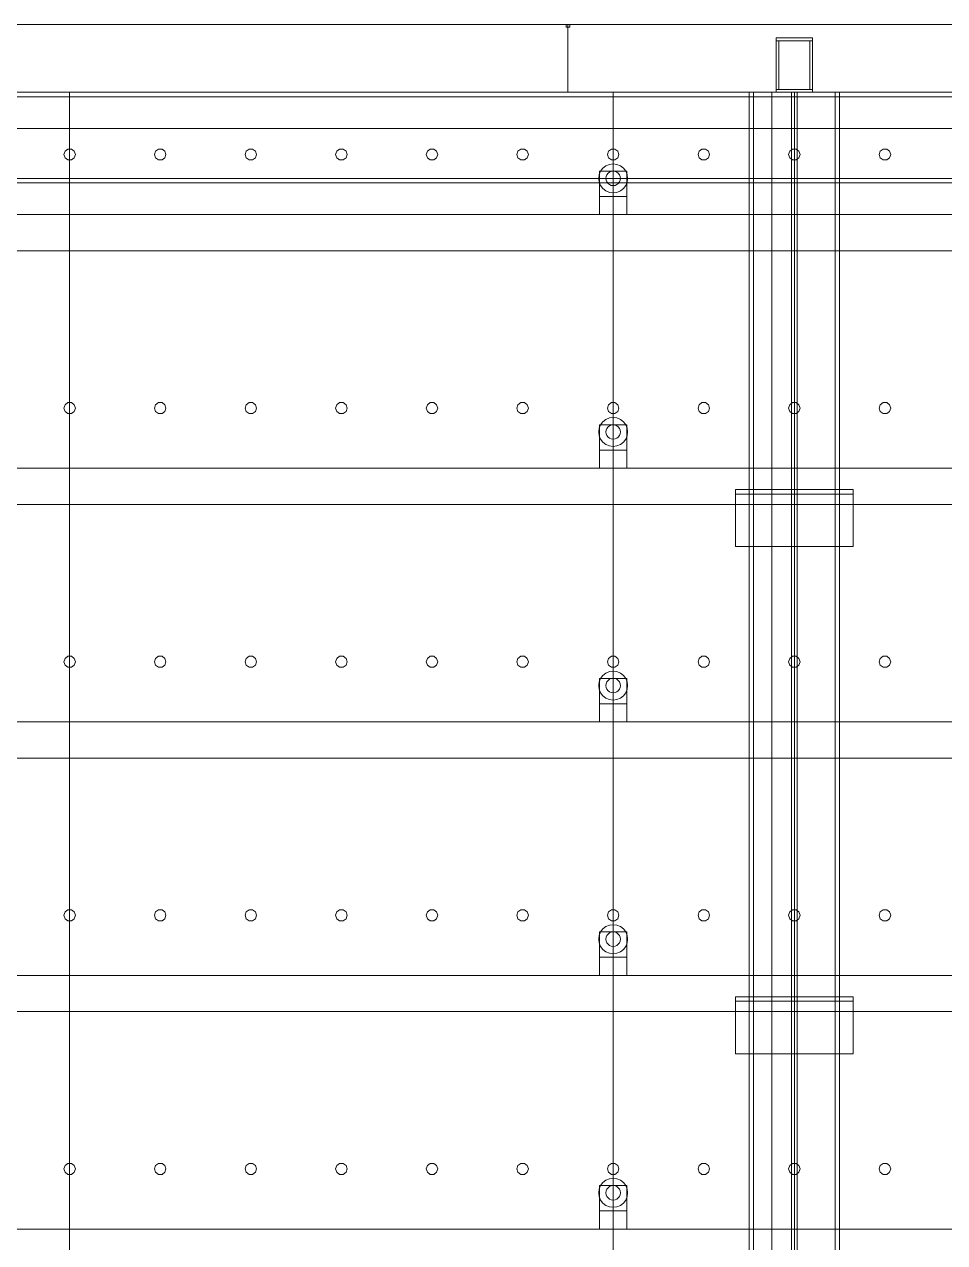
# Model space of a CAD drawing. Header units: millimetres. Extents: x -1970 to 59977, y -50268 to 6837.
# Drawn here: x 43989 to 45005, y 1655 to 3000 of the extents above; entities that cross this region are included whole.
import ezdxf

# ---------------------------------------------------------------- set-up
doc = ezdxf.new("R2010")
doc.units = ezdxf.units.MM
doc.layers.add('lateral_secador', color=7, linetype='Continuous', lineweight=0)

msp = doc.modelspace()

# ---------------------------------------------------------------- linework, layer by layer
at = {"layer": 'lateral_secador'}
for p, q in [((43589.253, 3000), (44589.253, 3000)), ((44587.253, 3000), (44591.253, 3000)), ((44587.253, 3000), (44587.253, 2997)), ((44589.253, 2925), (44589.253, 3000)), ((44589.253, 3000), (45589.253, 3000)), ((44591.253, 2997), (44591.253, 3000)), ((44587.253, 2997), (44591.253, 2997)), ((44819.253, 2985), (44859.253, 2985)), ((44819.253, 2985), (44819.253, 2982)), ((44819.253, 2982), (44859.253, 2982)), ((44819.253, 2982), (44822.253, 2982)), ((44819.253, 2982), (44819.253, 2928)), ((44822.253, 2928), (44822.253, 2982)), ((44856.253, 2982), (44859.253, 2982)), ((44856.253, 2982), (44856.253, 2928)), ((44859.253, 2982), (44859.253, 2985)), ((44859.253, 2928), (44859.253, 2982)), ((38839.253, 2925), (58839.253, 2925)), ((38839.253, 2920), (58839.253, 2920)), ((43589.253, 2925), (44589.253, 2925)), ((43839.253, 2925), (44039.253, 2925)), ((44039.253, 0), (44039.253, 2925)), ((44039.253, 2925), (44639.253, 2925)), ((44039.253, 2925), (44039.253, 410)), ((44589.253, 2925), (45589.253, 2925)), ((44639.253, 410), (44639.253, 2925)), ((44639.253, 2925), (44814.253, 2925)), ((44639.253, 2925), (44639.253, 0)), ((44789.253, 2925), (44889.253, 2925)), ((44789.253, 2925), (44789.253, 20)), ((44789.253, 2925), (44794.253, 2925)), ((44794.253, 20), (44794.253, 2925)), ((44814.253, 0), (44814.253, 2925)), ((44814.253, 2925), (44839.253, 2925)), ((44814.253, 2925), (44814.253, 1400)), ((44819.253, 2928), (44859.253, 2928)), ((44819.253, 2928), (44819.253, 2925)), ((44819.253, 2928), (44822.253, 2928)), ((44819.253, 2925), (44859.253, 2925)), ((44836.253, 2925), (44842.253, 2925)), ((44836.253, 2925), (44836.253, 60)), ((44839.253, 0), (44839.253, 2925)), ((44839.253, 2925), (45264.253, 2925)), ((44839.253, 1400), (44839.253, 2925)), ((44842.253, 60), (44842.253, 2925)), ((44856.253, 2928), (44859.253, 2928)), ((44859.253, 2925), (44859.253, 2928)), ((44884.253, 2925), (44889.253, 2925)), ((44884.253, 2925), (44884.253, 20)), ((44889.253, 20), (44889.253, 2925)), ((38839.253, 2885), (58839.253, 2885)), ((44034.116, 2860.082), (44032.903, 2856.35)), ((44032.903, 2856.35), (44034.116, 2852.618)), ((44037.291, 2862.389), (44034.116, 2860.082)), ((44034.116, 2852.618), (44037.291, 2850.311)), ((44041.215, 2862.389), (44037.291, 2862.389)), ((44044.39, 2860.082), (44041.215, 2862.389)), ((44041.215, 2850.311), (44044.39, 2852.618)), ((44045.603, 2856.35), (44044.39, 2860.082)), ((44044.39, 2852.618), (44045.603, 2856.35)), ((44134.116, 2860.082), (44132.903, 2856.35)), ((44132.903, 2856.35), (44134.116, 2852.618)), ((44137.291, 2862.389), (44134.116, 2860.082)), ((44134.116, 2852.618), (44137.291, 2850.311)), ((44141.215, 2862.389), (44137.291, 2862.389)), ((44144.39, 2860.082), (44141.215, 2862.389)), ((44141.215, 2850.311), (44144.39, 2852.618)), ((44145.603, 2856.35), (44144.39, 2860.082)), ((44144.39, 2852.618), (44145.603, 2856.35)), ((44234.116, 2860.082), (44232.903, 2856.35)), ((44232.903, 2856.35), (44234.116, 2852.618)), ((44237.291, 2862.389), (44234.116, 2860.082)), ((44234.116, 2852.618), (44237.291, 2850.311)), ((44241.215, 2862.389), (44237.291, 2862.389)), ((44244.39, 2860.082), (44241.215, 2862.389)), ((44241.215, 2850.311), (44244.39, 2852.618)), ((44245.603, 2856.35), (44244.39, 2860.082)), ((44244.39, 2852.618), (44245.603, 2856.35)), ((44334.116, 2860.082), (44332.903, 2856.35)), ((44332.903, 2856.35), (44334.116, 2852.618)), ((44337.291, 2862.389), (44334.116, 2860.082)), ((44334.116, 2852.618), (44337.291, 2850.311)), ((44341.215, 2862.389), (44337.291, 2862.389)), ((44344.39, 2860.082), (44341.215, 2862.389)), ((44341.215, 2850.311), (44344.39, 2852.618)), ((44345.603, 2856.35), (44344.39, 2860.082)), ((44344.39, 2852.618), (44345.603, 2856.35)), ((44434.116, 2860.082), (44432.903, 2856.35)), ((44432.903, 2856.35), (44434.116, 2852.618)), ((44437.291, 2862.389), (44434.116, 2860.082)), ((44434.116, 2852.618), (44437.291, 2850.311)), ((44441.215, 2862.389), (44437.291, 2862.389)), ((44444.39, 2860.082), (44441.215, 2862.389)), ((44441.215, 2850.311), (44444.39, 2852.618)), ((44445.603, 2856.35), (44444.39, 2860.082)), ((44444.39, 2852.618), (44445.603, 2856.35)), ((44534.116, 2860.082), (44532.903, 2856.35)), ((44532.903, 2856.35), (44534.116, 2852.618)), ((44537.291, 2862.389), (44534.116, 2860.082)), ((44534.116, 2852.618), (44537.291, 2850.311)), ((44541.215, 2862.389), (44537.291, 2862.389)), ((44544.39, 2860.082), (44541.215, 2862.389)), ((44541.215, 2850.311), (44544.39, 2852.618)), ((44545.603, 2856.35), (44544.39, 2860.082)), ((44544.39, 2852.618), (44545.603, 2856.35)), ((44634.116, 2860.082), (44632.903, 2856.35)), ((44632.903, 2856.35), (44634.116, 2852.618)), ((44637.291, 2862.389), (44634.116, 2860.082)), ((44634.116, 2852.618), (44637.291, 2850.311)), ((44641.215, 2862.389), (44637.291, 2862.389)), ((44644.39, 2860.082), (44641.215, 2862.389)), ((44641.215, 2850.311), (44644.39, 2852.618)), ((44645.603, 2856.35), (44644.39, 2860.082)), ((44644.39, 2852.618), (44645.603, 2856.35)), ((44734.116, 2860.082), (44732.903, 2856.35)), ((44732.903, 2856.35), (44734.116, 2852.618)), ((44737.291, 2862.389), (44734.116, 2860.082)), ((44734.116, 2852.618), (44737.291, 2850.311)), ((44741.215, 2862.389), (44737.291, 2862.389)), ((44744.39, 2860.082), (44741.215, 2862.389)), ((44741.215, 2850.311), (44744.39, 2852.618)), ((44745.603, 2856.35), (44744.39, 2860.082)), ((44744.39, 2852.618), (44745.603, 2856.35)), ((44834.116, 2860.082), (44832.903, 2856.35)), ((44832.903, 2856.35), (44834.116, 2852.618)), ((44837.291, 2862.389), (44834.116, 2860.082)), ((44834.116, 2852.618), (44837.291, 2850.311)), ((44841.215, 2862.389), (44837.291, 2862.389)), ((44844.39, 2860.082), (44841.215, 2862.389)), ((44841.215, 2850.311), (44844.39, 2852.618)), ((44845.603, 2856.35), (44844.39, 2860.082)), ((44844.39, 2852.618), (44845.603, 2856.35)), ((44934.116, 2860.082), (44932.903, 2856.35)), ((44932.903, 2856.35), (44934.116, 2852.618)), ((44937.291, 2862.389), (44934.116, 2860.082)), ((44934.116, 2852.618), (44937.291, 2850.311)), ((44941.215, 2862.389), (44937.291, 2862.389)), ((44944.39, 2860.082), (44941.215, 2862.389)), ((44941.215, 2850.311), (44944.39, 2852.618)), ((44945.603, 2856.35), (44944.39, 2860.082)), ((44944.39, 2852.618), (44945.603, 2856.35)), ((44037.291, 2850.311), (44041.215, 2850.311)), ((44137.291, 2850.311), (44141.215, 2850.311)), ((44237.291, 2850.311), (44241.215, 2850.311)), ((44337.291, 2850.311), (44341.215, 2850.311)), ((44437.291, 2850.311), (44441.215, 2850.311)), ((44537.291, 2850.311), (44541.215, 2850.311)), ((44625.397, 2838), (44623.798, 2834.141)), ((44624.253, 2838), (44654.253, 2838)), ((44624.253, 2838), (44624.253, 2810)), ((44627.939, 2841.314), (44625.397, 2838)), ((44631.253, 2843.856), (44627.939, 2841.314)), ((44635.112, 2845.455), (44631.253, 2843.856)), ((44639.253, 2846), (44635.112, 2845.455)), ((44639.253, 2838), (44637.182, 2837.727)), ((44637.291, 2850.311), (44641.215, 2850.311)), ((44643.394, 2845.455), (44639.253, 2846)), ((44641.324, 2837.727), (44639.253, 2838)), ((44647.253, 2843.856), (44643.394, 2845.455)), ((44650.567, 2841.314), (44647.253, 2843.856)), ((44653.109, 2838), (44650.567, 2841.314)), ((44654.708, 2834.141), (44653.109, 2838)), ((44654.253, 2810), (44654.253, 2838)), ((44737.291, 2850.311), (44741.215, 2850.311)), ((44837.291, 2850.311), (44841.215, 2850.311)), ((44937.291, 2850.311), (44941.215, 2850.311)), ((38839.253, 2830), (58839.253, 2830)), ((38839.253, 2825), (58839.253, 2825)), ((44623.798, 2834.141), (44623.253, 2830)), ((44623.253, 2830), (44623.798, 2825.859)), ((44623.798, 2825.859), (44625.397, 2822)), ((44631.526, 2832.071), (44631.253, 2830)), ((44631.253, 2830), (44631.526, 2827.929)), ((44632.325, 2834), (44631.526, 2832.071)), ((44631.526, 2827.929), (44632.325, 2826)), ((44633.596, 2835.657), (44632.325, 2834)), ((44632.325, 2826), (44633.596, 2824.343)), ((44635.253, 2836.928), (44633.596, 2835.657)), ((44637.182, 2837.727), (44635.253, 2836.928)), ((44643.253, 2836.928), (44641.324, 2837.727)), ((44644.91, 2835.657), (44643.253, 2836.928)), ((44646.181, 2834), (44644.91, 2835.657)), ((44644.91, 2824.343), (44646.181, 2826)), ((44646.98, 2832.071), (44646.181, 2834)), ((44646.181, 2826), (44646.98, 2827.929)), ((44647.253, 2830), (44646.98, 2832.071)), ((44646.98, 2827.929), (44647.253, 2830)), ((44653.109, 2822), (44654.708, 2825.859)), ((44655.253, 2830), (44654.708, 2834.141)), ((44654.708, 2825.859), (44655.253, 2830)), ((44625.397, 2822), (44627.939, 2818.686)), ((44627.939, 2818.686), (44631.253, 2816.144)), ((44631.253, 2816.144), (44635.112, 2814.545)), ((44633.596, 2824.343), (44635.253, 2823.072)), ((44635.112, 2814.545), (44639.253, 2814)), ((44635.253, 2823.072), (44637.182, 2822.273)), ((44637.182, 2822.273), (44639.253, 2822)), ((44639.253, 2822), (44641.324, 2822.273)), ((44639.253, 2814), (44643.394, 2814.545)), ((44641.324, 2822.273), (44643.253, 2823.072)), ((44643.253, 2823.072), (44644.91, 2824.343)), ((44643.394, 2814.545), (44647.253, 2816.144)), ((44647.253, 2816.144), (44650.567, 2818.686)), ((44650.567, 2818.686), (44653.109, 2822)), ((44624.253, 2810), (44654.253, 2810)), ((44624.253, 2810), (44624.253, 2790)), ((44654.253, 2790), (44654.253, 2810)), ((39189.253, 2790), (58489.253, 2790)), ((44624.253, 2790), (44654.253, 2790)), ((39189.253, 2750), (58489.253, 2750)), ((44034.116, 2580.082), (44032.903, 2576.35)), ((44032.903, 2576.35), (44034.116, 2572.618)), ((44037.291, 2582.389), (44034.116, 2580.082)), ((44034.116, 2572.618), (44037.291, 2570.311)), ((44041.215, 2582.389), (44037.291, 2582.389)), ((44037.291, 2570.311), (44041.215, 2570.311)), ((44044.39, 2580.082), (44041.215, 2582.389)), ((44041.215, 2570.311), (44044.39, 2572.618)), ((44045.603, 2576.35), (44044.39, 2580.082)), ((44044.39, 2572.618), (44045.603, 2576.35)), ((44134.116, 2580.082), (44132.903, 2576.35)), ((44132.903, 2576.35), (44134.116, 2572.618)), ((44137.291, 2582.389), (44134.116, 2580.082)), ((44134.116, 2572.618), (44137.291, 2570.311)), ((44141.215, 2582.389), (44137.291, 2582.389)), ((44137.291, 2570.311), (44141.215, 2570.311)), ((44144.39, 2580.082), (44141.215, 2582.389)), ((44141.215, 2570.311), (44144.39, 2572.618)), ((44145.603, 2576.35), (44144.39, 2580.082)), ((44144.39, 2572.618), (44145.603, 2576.35)), ((44234.116, 2580.082), (44232.903, 2576.35)), ((44232.903, 2576.35), (44234.116, 2572.618)), ((44237.291, 2582.389), (44234.116, 2580.082)), ((44234.116, 2572.618), (44237.291, 2570.311)), ((44241.215, 2582.389), (44237.291, 2582.389)), ((44237.291, 2570.311), (44241.215, 2570.311)), ((44244.39, 2580.082), (44241.215, 2582.389)), ((44241.215, 2570.311), (44244.39, 2572.618)), ((44245.603, 2576.35), (44244.39, 2580.082)), ((44244.39, 2572.618), (44245.603, 2576.35)), ((44334.116, 2580.082), (44332.903, 2576.35)), ((44332.903, 2576.35), (44334.116, 2572.618)), ((44337.291, 2582.389), (44334.116, 2580.082)), ((44334.116, 2572.618), (44337.291, 2570.311)), ((44341.215, 2582.389), (44337.291, 2582.389)), ((44337.291, 2570.311), (44341.215, 2570.311)), ((44344.39, 2580.082), (44341.215, 2582.389)), ((44341.215, 2570.311), (44344.39, 2572.618)), ((44345.603, 2576.35), (44344.39, 2580.082)), ((44344.39, 2572.618), (44345.603, 2576.35)), ((44434.116, 2580.082), (44432.903, 2576.35)), ((44432.903, 2576.35), (44434.116, 2572.618)), ((44437.291, 2582.389), (44434.116, 2580.082)), ((44434.116, 2572.618), (44437.291, 2570.311)), ((44441.215, 2582.389), (44437.291, 2582.389)), ((44437.291, 2570.311), (44441.215, 2570.311)), ((44444.39, 2580.082), (44441.215, 2582.389)), ((44441.215, 2570.311), (44444.39, 2572.618)), ((44445.603, 2576.35), (44444.39, 2580.082)), ((44444.39, 2572.618), (44445.603, 2576.35)), ((44534.116, 2580.082), (44532.903, 2576.35)), ((44532.903, 2576.35), (44534.116, 2572.618)), ((44537.291, 2582.389), (44534.116, 2580.082)), ((44534.116, 2572.618), (44537.291, 2570.311)), ((44541.215, 2582.389), (44537.291, 2582.389)), ((44537.291, 2570.311), (44541.215, 2570.311)), ((44544.39, 2580.082), (44541.215, 2582.389)), ((44541.215, 2570.311), (44544.39, 2572.618)), ((44545.603, 2576.35), (44544.39, 2580.082)), ((44544.39, 2572.618), (44545.603, 2576.35)), ((44634.116, 2580.082), (44632.903, 2576.35)), ((44632.903, 2576.35), (44634.116, 2572.618)), ((44637.291, 2582.389), (44634.116, 2580.082)), ((44634.116, 2572.618), (44637.291, 2570.311)), ((44641.215, 2582.389), (44637.291, 2582.389)), ((44637.291, 2570.311), (44641.215, 2570.311)), ((44644.39, 2580.082), (44641.215, 2582.389)), ((44641.215, 2570.311), (44644.39, 2572.618)), ((44645.603, 2576.35), (44644.39, 2580.082)), ((44644.39, 2572.618), (44645.603, 2576.35)), ((44734.116, 2580.082), (44732.903, 2576.35)), ((44732.903, 2576.35), (44734.116, 2572.618)), ((44737.291, 2582.389), (44734.116, 2580.082)), ((44734.116, 2572.618), (44737.291, 2570.311)), ((44741.215, 2582.389), (44737.291, 2582.389)), ((44737.291, 2570.311), (44741.215, 2570.311)), ((44744.39, 2580.082), (44741.215, 2582.389)), ((44741.215, 2570.311), (44744.39, 2572.618)), ((44745.603, 2576.35), (44744.39, 2580.082)), ((44744.39, 2572.618), (44745.603, 2576.35)), ((44834.116, 2580.082), (44832.903, 2576.35)), ((44832.903, 2576.35), (44834.116, 2572.618)), ((44837.291, 2582.389), (44834.116, 2580.082)), ((44834.116, 2572.618), (44837.291, 2570.311)), ((44841.215, 2582.389), (44837.291, 2582.389)), ((44837.291, 2570.311), (44841.215, 2570.311)), ((44844.39, 2580.082), (44841.215, 2582.389)), ((44841.215, 2570.311), (44844.39, 2572.618)), ((44845.603, 2576.35), (44844.39, 2580.082)), ((44844.39, 2572.618), (44845.603, 2576.35)), ((44934.116, 2580.082), (44932.903, 2576.35)), ((44932.903, 2576.35), (44934.116, 2572.618)), ((44937.291, 2582.389), (44934.116, 2580.082)), ((44934.116, 2572.618), (44937.291, 2570.311)), ((44941.215, 2582.389), (44937.291, 2582.389)), ((44937.291, 2570.311), (44941.215, 2570.311)), ((44944.39, 2580.082), (44941.215, 2582.389)), ((44941.215, 2570.311), (44944.39, 2572.618)), ((44945.603, 2576.35), (44944.39, 2580.082)), ((44944.39, 2572.618), (44945.603, 2576.35)), ((44625.397, 2558), (44623.798, 2554.141)), ((44624.253, 2558), (44654.253, 2558)), ((44624.253, 2558), (44624.253, 2530)), ((44627.939, 2561.314), (44625.397, 2558)), ((44631.253, 2563.856), (44627.939, 2561.314)), ((44635.112, 2565.455), (44631.253, 2563.856)), ((44633.596, 2555.657), (44632.325, 2554)), ((44635.253, 2556.928), (44633.596, 2555.657)), ((44639.253, 2566), (44635.112, 2565.455)), ((44637.182, 2557.727), (44635.253, 2556.928)), ((44639.253, 2558), (44637.182, 2557.727)), ((44643.394, 2565.455), (44639.253, 2566)), ((44641.324, 2557.727), (44639.253, 2558)), ((44643.253, 2556.928), (44641.324, 2557.727)), ((44644.91, 2555.657), (44643.253, 2556.928)), ((44647.253, 2563.856), (44643.394, 2565.455)), ((44646.181, 2554), (44644.91, 2555.657)), ((44650.567, 2561.314), (44647.253, 2563.856)), ((44653.109, 2558), (44650.567, 2561.314)), ((44654.708, 2554.141), (44653.109, 2558)), ((44654.253, 2530), (44654.253, 2558)), ((44623.798, 2554.141), (44623.253, 2550)), ((44623.253, 2550), (44623.798, 2545.859)), ((44623.798, 2545.859), (44625.397, 2542)), ((44631.526, 2552.071), (44631.253, 2550)), ((44631.253, 2550), (44631.526, 2547.929)), ((44632.325, 2554), (44631.526, 2552.071)), ((44631.526, 2547.929), (44632.325, 2546)), ((44632.325, 2546), (44633.596, 2544.343)), ((44633.596, 2544.343), (44635.253, 2543.072)), ((44635.253, 2543.072), (44637.182, 2542.273)), ((44637.182, 2542.273), (44639.253, 2542)), ((44639.253, 2542), (44641.324, 2542.273)), ((44641.324, 2542.273), (44643.253, 2543.072)), ((44643.253, 2543.072), (44644.91, 2544.343)), ((44644.91, 2544.343), (44646.181, 2546)), ((44646.98, 2552.071), (44646.181, 2554)), ((44646.181, 2546), (44646.98, 2547.929)), ((44647.253, 2550), (44646.98, 2552.071)), ((44646.98, 2547.929), (44647.253, 2550)), ((44653.109, 2542), (44654.708, 2545.859)), ((44655.253, 2550), (44654.708, 2554.141)), ((44654.708, 2545.859), (44655.253, 2550)), ((44624.253, 2530), (44654.253, 2530)), ((44624.253, 2530), (44624.253, 2510)), ((44625.397, 2542), (44627.939, 2538.686)), ((44627.939, 2538.686), (44631.253, 2536.144)), ((44631.253, 2536.144), (44635.112, 2534.545)), ((44635.112, 2534.545), (44639.253, 2534)), ((44639.253, 2534), (44643.394, 2534.545)), ((44643.394, 2534.545), (44647.253, 2536.144)), ((44647.253, 2536.144), (44650.567, 2538.686)), ((44650.567, 2538.686), (44653.109, 2542)), ((44654.253, 2510), (44654.253, 2530)), ((39189.253, 2510), (58489.253, 2510)), ((44624.253, 2510), (44654.253, 2510)), ((44774.253, 2486.5), (44904.253, 2486.5)), ((44774.253, 2486.5), (44774.253, 2423.5)), ((44774.253, 2486.5), (44774.253, 2481.5)), ((44774.253, 2481.5), (44904.253, 2481.5)), ((44904.253, 2423.5), (44904.253, 2486.5)), ((44904.253, 2481.5), (44904.253, 2486.5)), ((39189.253, 2470), (58489.253, 2470)), ((44774.253, 2423.5), (44904.253, 2423.5)), ((44034.116, 2300.082), (44032.903, 2296.35)), ((44037.291, 2302.389), (44034.116, 2300.082)), ((44041.215, 2302.389), (44037.291, 2302.389)), ((44044.39, 2300.082), (44041.215, 2302.389)), ((44045.603, 2296.35), (44044.39, 2300.082)), ((44134.116, 2300.082), (44132.903, 2296.35)), ((44137.291, 2302.389), (44134.116, 2300.082)), ((44141.215, 2302.389), (44137.291, 2302.389)), ((44144.39, 2300.082), (44141.215, 2302.389)), ((44145.603, 2296.35), (44144.39, 2300.082)), ((44234.116, 2300.082), (44232.903, 2296.35)), ((44237.291, 2302.389), (44234.116, 2300.082)), ((44241.215, 2302.389), (44237.291, 2302.389)), ((44244.39, 2300.082), (44241.215, 2302.389)), ((44245.603, 2296.35), (44244.39, 2300.082)), ((44334.116, 2300.082), (44332.903, 2296.35)), ((44337.291, 2302.389), (44334.116, 2300.082)), ((44341.215, 2302.389), (44337.291, 2302.389)), ((44344.39, 2300.082), (44341.215, 2302.389)), ((44345.603, 2296.35), (44344.39, 2300.082)), ((44434.116, 2300.082), (44432.903, 2296.35)), ((44437.291, 2302.389), (44434.116, 2300.082)), ((44441.215, 2302.389), (44437.291, 2302.389)), ((44444.39, 2300.082), (44441.215, 2302.389)), ((44445.603, 2296.35), (44444.39, 2300.082)), ((44534.116, 2300.082), (44532.903, 2296.35)), ((44537.291, 2302.389), (44534.116, 2300.082)), ((44541.215, 2302.389), (44537.291, 2302.389)), ((44544.39, 2300.082), (44541.215, 2302.389)), ((44545.603, 2296.35), (44544.39, 2300.082)), ((44634.116, 2300.082), (44632.903, 2296.35)), ((44637.291, 2302.389), (44634.116, 2300.082)), ((44641.215, 2302.389), (44637.291, 2302.389)), ((44644.39, 2300.082), (44641.215, 2302.389)), ((44645.603, 2296.35), (44644.39, 2300.082)), ((44734.116, 2300.082), (44732.903, 2296.35)), ((44737.291, 2302.389), (44734.116, 2300.082)), ((44741.215, 2302.389), (44737.291, 2302.389)), ((44744.39, 2300.082), (44741.215, 2302.389)), ((44745.603, 2296.35), (44744.39, 2300.082)), ((44834.116, 2300.082), (44832.903, 2296.35)), ((44837.291, 2302.389), (44834.116, 2300.082)), ((44841.215, 2302.389), (44837.291, 2302.389)), ((44844.39, 2300.082), (44841.215, 2302.389)), ((44845.603, 2296.35), (44844.39, 2300.082)), ((44934.116, 2300.082), (44932.903, 2296.35)), ((44937.291, 2302.389), (44934.116, 2300.082)), ((44941.215, 2302.389), (44937.291, 2302.389)), ((44944.39, 2300.082), (44941.215, 2302.389)), ((44945.603, 2296.35), (44944.39, 2300.082)), ((44032.903, 2296.35), (44034.116, 2292.618)), ((44034.116, 2292.618), (44037.291, 2290.311)), ((44037.291, 2290.311), (44041.215, 2290.311)), ((44041.215, 2290.311), (44044.39, 2292.618)), ((44044.39, 2292.618), (44045.603, 2296.35)), ((44132.903, 2296.35), (44134.116, 2292.618)), ((44134.116, 2292.618), (44137.291, 2290.311)), ((44137.291, 2290.311), (44141.215, 2290.311)), ((44141.215, 2290.311), (44144.39, 2292.618)), ((44144.39, 2292.618), (44145.603, 2296.35)), ((44232.903, 2296.35), (44234.116, 2292.618)), ((44234.116, 2292.618), (44237.291, 2290.311)), ((44237.291, 2290.311), (44241.215, 2290.311)), ((44241.215, 2290.311), (44244.39, 2292.618)), ((44244.39, 2292.618), (44245.603, 2296.35)), ((44332.903, 2296.35), (44334.116, 2292.618)), ((44334.116, 2292.618), (44337.291, 2290.311)), ((44337.291, 2290.311), (44341.215, 2290.311)), ((44341.215, 2290.311), (44344.39, 2292.618)), ((44344.39, 2292.618), (44345.603, 2296.35)), ((44432.903, 2296.35), (44434.116, 2292.618)), ((44434.116, 2292.618), (44437.291, 2290.311)), ((44437.291, 2290.311), (44441.215, 2290.311)), ((44441.215, 2290.311), (44444.39, 2292.618)), ((44444.39, 2292.618), (44445.603, 2296.35)), ((44532.903, 2296.35), (44534.116, 2292.618)), ((44534.116, 2292.618), (44537.291, 2290.311)), ((44537.291, 2290.311), (44541.215, 2290.311)), ((44541.215, 2290.311), (44544.39, 2292.618)), ((44544.39, 2292.618), (44545.603, 2296.35)), ((44632.903, 2296.35), (44634.116, 2292.618)), ((44634.116, 2292.618), (44637.291, 2290.311)), ((44637.291, 2290.311), (44641.215, 2290.311)), ((44641.215, 2290.311), (44644.39, 2292.618)), ((44644.39, 2292.618), (44645.603, 2296.35)), ((44732.903, 2296.35), (44734.116, 2292.618)), ((44734.116, 2292.618), (44737.291, 2290.311)), ((44737.291, 2290.311), (44741.215, 2290.311)), ((44741.215, 2290.311), (44744.39, 2292.618)), ((44744.39, 2292.618), (44745.603, 2296.35)), ((44832.903, 2296.35), (44834.116, 2292.618)), ((44834.116, 2292.618), (44837.291, 2290.311)), ((44837.291, 2290.311), (44841.215, 2290.311)), ((44841.215, 2290.311), (44844.39, 2292.618)), ((44844.39, 2292.618), (44845.603, 2296.35)), ((44932.903, 2296.35), (44934.116, 2292.618)), ((44934.116, 2292.618), (44937.291, 2290.311)), ((44937.291, 2290.311), (44941.215, 2290.311)), ((44941.215, 2290.311), (44944.39, 2292.618)), ((44944.39, 2292.618), (44945.603, 2296.35)), ((44623.798, 2274.141), (44623.253, 2270)), ((44625.397, 2278), (44623.798, 2274.141)), ((44624.253, 2278), (44654.253, 2278)), ((44624.253, 2278), (44624.253, 2250)), ((44627.939, 2281.314), (44625.397, 2278)), ((44631.253, 2283.856), (44627.939, 2281.314)), ((44635.112, 2285.455), (44631.253, 2283.856)), ((44632.325, 2274), (44631.526, 2272.071)), ((44633.596, 2275.657), (44632.325, 2274)), ((44635.253, 2276.928), (44633.596, 2275.657)), ((44639.253, 2286), (44635.112, 2285.455)), ((44637.182, 2277.727), (44635.253, 2276.928)), ((44639.253, 2278), (44637.182, 2277.727)), ((44643.394, 2285.455), (44639.253, 2286)), ((44641.324, 2277.727), (44639.253, 2278)), ((44643.253, 2276.928), (44641.324, 2277.727)), ((44644.91, 2275.657), (44643.253, 2276.928)), ((44647.253, 2283.856), (44643.394, 2285.455)), ((44646.181, 2274), (44644.91, 2275.657)), ((44646.98, 2272.071), (44646.181, 2274)), ((44650.567, 2281.314), (44647.253, 2283.856)), ((44653.109, 2278), (44650.567, 2281.314)), ((44654.708, 2274.141), (44653.109, 2278)), ((44654.253, 2250), (44654.253, 2278)), ((44655.253, 2270), (44654.708, 2274.141)), ((44623.253, 2270), (44623.798, 2265.859)), ((44623.798, 2265.859), (44625.397, 2262)), ((44625.397, 2262), (44627.939, 2258.686)), ((44631.526, 2272.071), (44631.253, 2270)), ((44631.253, 2270), (44631.526, 2267.929)), ((44631.526, 2267.929), (44632.325, 2266)), ((44632.325, 2266), (44633.596, 2264.343)), ((44633.596, 2264.343), (44635.253, 2263.072)), ((44635.253, 2263.072), (44637.182, 2262.273)), ((44637.182, 2262.273), (44639.253, 2262)), ((44639.253, 2262), (44641.324, 2262.273)), ((44641.324, 2262.273), (44643.253, 2263.072)), ((44643.253, 2263.072), (44644.91, 2264.343)), ((44644.91, 2264.343), (44646.181, 2266)), ((44646.181, 2266), (44646.98, 2267.929)), ((44647.253, 2270), (44646.98, 2272.071)), ((44646.98, 2267.929), (44647.253, 2270)), ((44650.567, 2258.686), (44653.109, 2262)), ((44653.109, 2262), (44654.708, 2265.859)), ((44654.708, 2265.859), (44655.253, 2270)), ((44624.253, 2250), (44654.253, 2250)), ((44624.253, 2250), (44624.253, 2230)), ((44627.939, 2258.686), (44631.253, 2256.144)), ((44631.253, 2256.144), (44635.112, 2254.545)), ((44635.112, 2254.545), (44639.253, 2254)), ((44639.253, 2254), (44643.394, 2254.545)), ((44643.394, 2254.545), (44647.253, 2256.144)), ((44647.253, 2256.144), (44650.567, 2258.686)), ((44654.253, 2230), (44654.253, 2250)), ((39189.253, 2230), (58489.253, 2230)), ((44624.253, 2230), (44654.253, 2230)), ((39189.253, 2190), (58489.253, 2190)), ((44034.116, 2020.082), (44032.903, 2016.35)), ((44037.291, 2022.389), (44034.116, 2020.082)), ((44041.215, 2022.389), (44037.291, 2022.389)), ((44044.39, 2020.082), (44041.215, 2022.389)), ((44045.603, 2016.35), (44044.39, 2020.082)), ((44134.116, 2020.082), (44132.903, 2016.35)), ((44137.291, 2022.389), (44134.116, 2020.082)), ((44141.215, 2022.389), (44137.291, 2022.389)), ((44144.39, 2020.082), (44141.215, 2022.389)), ((44145.603, 2016.35), (44144.39, 2020.082)), ((44234.116, 2020.082), (44232.903, 2016.35)), ((44237.291, 2022.389), (44234.116, 2020.082)), ((44241.215, 2022.389), (44237.291, 2022.389)), ((44244.39, 2020.082), (44241.215, 2022.389)), ((44245.603, 2016.35), (44244.39, 2020.082)), ((44334.116, 2020.082), (44332.903, 2016.35)), ((44337.291, 2022.389), (44334.116, 2020.082)), ((44341.215, 2022.389), (44337.291, 2022.389)), ((44344.39, 2020.082), (44341.215, 2022.389)), ((44345.603, 2016.35), (44344.39, 2020.082)), ((44434.116, 2020.082), (44432.903, 2016.35)), ((44437.291, 2022.389), (44434.116, 2020.082)), ((44441.215, 2022.389), (44437.291, 2022.389)), ((44444.39, 2020.082), (44441.215, 2022.389)), ((44445.603, 2016.35), (44444.39, 2020.082)), ((44534.116, 2020.082), (44532.903, 2016.35)), ((44537.291, 2022.389), (44534.116, 2020.082)), ((44541.215, 2022.389), (44537.291, 2022.389)), ((44544.39, 2020.082), (44541.215, 2022.389)), ((44545.603, 2016.35), (44544.39, 2020.082)), ((44634.116, 2020.082), (44632.903, 2016.35)), ((44637.291, 2022.389), (44634.116, 2020.082)), ((44641.215, 2022.389), (44637.291, 2022.389)), ((44644.39, 2020.082), (44641.215, 2022.389)), ((44645.603, 2016.35), (44644.39, 2020.082)), ((44734.116, 2020.082), (44732.903, 2016.35)), ((44737.291, 2022.389), (44734.116, 2020.082)), ((44741.215, 2022.389), (44737.291, 2022.389)), ((44744.39, 2020.082), (44741.215, 2022.389)), ((44745.603, 2016.35), (44744.39, 2020.082)), ((44834.116, 2020.082), (44832.903, 2016.35)), ((44837.291, 2022.389), (44834.116, 2020.082)), ((44841.215, 2022.389), (44837.291, 2022.389)), ((44844.39, 2020.082), (44841.215, 2022.389)), ((44845.603, 2016.35), (44844.39, 2020.082)), ((44934.116, 2020.082), (44932.903, 2016.35)), ((44937.291, 2022.389), (44934.116, 2020.082)), ((44941.215, 2022.389), (44937.291, 2022.389)), ((44944.39, 2020.082), (44941.215, 2022.389)), ((44945.603, 2016.35), (44944.39, 2020.082)), ((44032.903, 2016.35), (44034.116, 2012.618)), ((44034.116, 2012.618), (44037.291, 2010.311)), ((44037.291, 2010.311), (44041.215, 2010.311)), ((44041.215, 2010.311), (44044.39, 2012.618)), ((44044.39, 2012.618), (44045.603, 2016.35)), ((44132.903, 2016.35), (44134.116, 2012.618)), ((44134.116, 2012.618), (44137.291, 2010.311)), ((44137.291, 2010.311), (44141.215, 2010.311)), ((44141.215, 2010.311), (44144.39, 2012.618)), ((44144.39, 2012.618), (44145.603, 2016.35)), ((44232.903, 2016.35), (44234.116, 2012.618)), ((44234.116, 2012.618), (44237.291, 2010.311)), ((44237.291, 2010.311), (44241.215, 2010.311)), ((44241.215, 2010.311), (44244.39, 2012.618)), ((44244.39, 2012.618), (44245.603, 2016.35)), ((44332.903, 2016.35), (44334.116, 2012.618)), ((44334.116, 2012.618), (44337.291, 2010.311)), ((44337.291, 2010.311), (44341.215, 2010.311)), ((44341.215, 2010.311), (44344.39, 2012.618)), ((44344.39, 2012.618), (44345.603, 2016.35)), ((44432.903, 2016.35), (44434.116, 2012.618)), ((44434.116, 2012.618), (44437.291, 2010.311)), ((44437.291, 2010.311), (44441.215, 2010.311)), ((44441.215, 2010.311), (44444.39, 2012.618)), ((44444.39, 2012.618), (44445.603, 2016.35)), ((44532.903, 2016.35), (44534.116, 2012.618)), ((44534.116, 2012.618), (44537.291, 2010.311)), ((44537.291, 2010.311), (44541.215, 2010.311)), ((44541.215, 2010.311), (44544.39, 2012.618)), ((44544.39, 2012.618), (44545.603, 2016.35)), ((44635.112, 2005.455), (44631.253, 2003.856)), ((44632.903, 2016.35), (44634.116, 2012.618)), ((44634.116, 2012.618), (44637.291, 2010.311)), ((44639.253, 2006), (44635.112, 2005.455)), ((44637.291, 2010.311), (44641.215, 2010.311)), ((44643.394, 2005.455), (44639.253, 2006)), ((44641.215, 2010.311), (44644.39, 2012.618)), ((44647.253, 2003.856), (44643.394, 2005.455)), ((44644.39, 2012.618), (44645.603, 2016.35)), ((44732.903, 2016.35), (44734.116, 2012.618)), ((44734.116, 2012.618), (44737.291, 2010.311)), ((44737.291, 2010.311), (44741.215, 2010.311)), ((44741.215, 2010.311), (44744.39, 2012.618)), ((44744.39, 2012.618), (44745.603, 2016.35)), ((44832.903, 2016.35), (44834.116, 2012.618)), ((44834.116, 2012.618), (44837.291, 2010.311)), ((44837.291, 2010.311), (44841.215, 2010.311)), ((44841.215, 2010.311), (44844.39, 2012.618)), ((44844.39, 2012.618), (44845.603, 2016.35)), ((44932.903, 2016.35), (44934.116, 2012.618)), ((44934.116, 2012.618), (44937.291, 2010.311)), ((44937.291, 2010.311), (44941.215, 2010.311)), ((44941.215, 2010.311), (44944.39, 2012.618)), ((44944.39, 2012.618), (44945.603, 2016.35)), ((44623.798, 1994.141), (44623.253, 1990)), ((44625.397, 1998), (44623.798, 1994.141)), ((44624.253, 1998), (44654.253, 1998)), ((44624.253, 1998), (44624.253, 1970)), ((44627.939, 2001.314), (44625.397, 1998)), ((44631.253, 2003.856), (44627.939, 2001.314)), ((44631.526, 1992.071), (44631.253, 1990)), ((44632.325, 1994), (44631.526, 1992.071)), ((44633.596, 1995.657), (44632.325, 1994)), ((44635.253, 1996.928), (44633.596, 1995.657)), ((44637.182, 1997.727), (44635.253, 1996.928)), ((44639.253, 1998), (44637.182, 1997.727)), ((44641.324, 1997.727), (44639.253, 1998)), ((44643.253, 1996.928), (44641.324, 1997.727)), ((44644.91, 1995.657), (44643.253, 1996.928)), ((44646.181, 1994), (44644.91, 1995.657)), ((44646.98, 1992.071), (44646.181, 1994)), ((44647.253, 1990), (44646.98, 1992.071)), ((44650.567, 2001.314), (44647.253, 2003.856)), ((44653.109, 1998), (44650.567, 2001.314)), ((44654.708, 1994.141), (44653.109, 1998)), ((44654.253, 1970), (44654.253, 1998)), ((44655.253, 1990), (44654.708, 1994.141)), ((44623.253, 1990), (44623.798, 1985.859)), ((44623.798, 1985.859), (44625.397, 1982)), ((44625.397, 1982), (44627.939, 1978.686)), ((44627.939, 1978.686), (44631.253, 1976.144)), ((44631.253, 1990), (44631.526, 1987.929)), ((44631.526, 1987.929), (44632.325, 1986)), ((44632.325, 1986), (44633.596, 1984.343)), ((44633.596, 1984.343), (44635.253, 1983.072)), ((44635.253, 1983.072), (44637.182, 1982.273)), ((44637.182, 1982.273), (44639.253, 1982)), ((44639.253, 1982), (44641.324, 1982.273)), ((44641.324, 1982.273), (44643.253, 1983.072)), ((44643.253, 1983.072), (44644.91, 1984.343)), ((44644.91, 1984.343), (44646.181, 1986)), ((44646.181, 1986), (44646.98, 1987.929)), ((44646.98, 1987.929), (44647.253, 1990)), ((44647.253, 1976.144), (44650.567, 1978.686)), ((44650.567, 1978.686), (44653.109, 1982)), ((44653.109, 1982), (44654.708, 1985.859)), ((44654.708, 1985.859), (44655.253, 1990)), ((44624.253, 1970), (44654.253, 1970)), ((44624.253, 1970), (44624.253, 1950)), ((44631.253, 1976.144), (44635.112, 1974.545)), ((44635.112, 1974.545), (44639.253, 1974)), ((44639.253, 1974), (44643.394, 1974.545)), ((44643.394, 1974.545), (44647.253, 1976.144)), ((44654.253, 1950), (44654.253, 1970)), ((39189.253, 1950), (58489.253, 1950)), ((44624.253, 1950), (44654.253, 1950)), ((44774.253, 1926.5), (44904.253, 1926.5)), ((44774.253, 1926.5), (44774.253, 1863.5)), ((44774.253, 1926.5), (44774.253, 1921.5)), ((44904.253, 1863.5), (44904.253, 1926.5)), ((44904.253, 1921.5), (44904.253, 1926.5)), ((39189.253, 1910), (58489.253, 1910)), ((44774.253, 1921.5), (44904.253, 1921.5)), ((44774.253, 1863.5), (44904.253, 1863.5)), ((44034.116, 1740.082), (44032.903, 1736.35)), ((44032.903, 1736.35), (44034.116, 1732.618)), ((44037.291, 1742.389), (44034.116, 1740.082)), ((44041.215, 1742.389), (44037.291, 1742.389)), ((44044.39, 1740.082), (44041.215, 1742.389)), ((44045.603, 1736.35), (44044.39, 1740.082)), ((44044.39, 1732.618), (44045.603, 1736.35)), ((44134.116, 1740.082), (44132.903, 1736.35)), ((44132.903, 1736.35), (44134.116, 1732.618)), ((44137.291, 1742.389), (44134.116, 1740.082)), ((44141.215, 1742.389), (44137.291, 1742.389)), ((44144.39, 1740.082), (44141.215, 1742.389)), ((44145.603, 1736.35), (44144.39, 1740.082)), ((44144.39, 1732.618), (44145.603, 1736.35)), ((44234.116, 1740.082), (44232.903, 1736.35)), ((44232.903, 1736.35), (44234.116, 1732.618)), ((44237.291, 1742.389), (44234.116, 1740.082)), ((44241.215, 1742.389), (44237.291, 1742.389)), ((44244.39, 1740.082), (44241.215, 1742.389)), ((44245.603, 1736.35), (44244.39, 1740.082)), ((44244.39, 1732.618), (44245.603, 1736.35)), ((44334.116, 1740.082), (44332.903, 1736.35)), ((44332.903, 1736.35), (44334.116, 1732.618)), ((44337.291, 1742.389), (44334.116, 1740.082)), ((44341.215, 1742.389), (44337.291, 1742.389)), ((44344.39, 1740.082), (44341.215, 1742.389)), ((44345.603, 1736.35), (44344.39, 1740.082)), ((44344.39, 1732.618), (44345.603, 1736.35)), ((44434.116, 1740.082), (44432.903, 1736.35)), ((44432.903, 1736.35), (44434.116, 1732.618)), ((44437.291, 1742.389), (44434.116, 1740.082)), ((44441.215, 1742.389), (44437.291, 1742.389)), ((44444.39, 1740.082), (44441.215, 1742.389)), ((44445.603, 1736.35), (44444.39, 1740.082)), ((44444.39, 1732.618), (44445.603, 1736.35)), ((44534.116, 1740.082), (44532.903, 1736.35)), ((44532.903, 1736.35), (44534.116, 1732.618)), ((44537.291, 1742.389), (44534.116, 1740.082)), ((44541.215, 1742.389), (44537.291, 1742.389)), ((44544.39, 1740.082), (44541.215, 1742.389)), ((44545.603, 1736.35), (44544.39, 1740.082)), ((44544.39, 1732.618), (44545.603, 1736.35)), ((44634.116, 1740.082), (44632.903, 1736.35)), ((44632.903, 1736.35), (44634.116, 1732.618)), ((44637.291, 1742.389), (44634.116, 1740.082)), ((44641.215, 1742.389), (44637.291, 1742.389)), ((44644.39, 1740.082), (44641.215, 1742.389)), ((44645.603, 1736.35), (44644.39, 1740.082)), ((44644.39, 1732.618), (44645.603, 1736.35)), ((44734.116, 1740.082), (44732.903, 1736.35)), ((44732.903, 1736.35), (44734.116, 1732.618)), ((44737.291, 1742.389), (44734.116, 1740.082)), ((44741.215, 1742.389), (44737.291, 1742.389)), ((44744.39, 1740.082), (44741.215, 1742.389)), ((44745.603, 1736.35), (44744.39, 1740.082)), ((44744.39, 1732.618), (44745.603, 1736.35)), ((44834.116, 1740.082), (44832.903, 1736.35)), ((44832.903, 1736.35), (44834.116, 1732.618)), ((44837.291, 1742.389), (44834.116, 1740.082)), ((44841.215, 1742.389), (44837.291, 1742.389)), ((44844.39, 1740.082), (44841.215, 1742.389)), ((44845.603, 1736.35), (44844.39, 1740.082)), ((44844.39, 1732.618), (44845.603, 1736.35)), ((44934.116, 1740.082), (44932.903, 1736.35)), ((44932.903, 1736.35), (44934.116, 1732.618)), ((44937.291, 1742.389), (44934.116, 1740.082)), ((44941.215, 1742.389), (44937.291, 1742.389)), ((44944.39, 1740.082), (44941.215, 1742.389)), ((44945.603, 1736.35), (44944.39, 1740.082)), ((44944.39, 1732.618), (44945.603, 1736.35)), ((44034.116, 1732.618), (44037.291, 1730.311)), ((44037.291, 1730.311), (44041.215, 1730.311)), ((44041.215, 1730.311), (44044.39, 1732.618)), ((44134.116, 1732.618), (44137.291, 1730.311)), ((44137.291, 1730.311), (44141.215, 1730.311)), ((44141.215, 1730.311), (44144.39, 1732.618)), ((44234.116, 1732.618), (44237.291, 1730.311)), ((44237.291, 1730.311), (44241.215, 1730.311)), ((44241.215, 1730.311), (44244.39, 1732.618)), ((44334.116, 1732.618), (44337.291, 1730.311)), ((44337.291, 1730.311), (44341.215, 1730.311)), ((44341.215, 1730.311), (44344.39, 1732.618)), ((44434.116, 1732.618), (44437.291, 1730.311)), ((44437.291, 1730.311), (44441.215, 1730.311)), ((44441.215, 1730.311), (44444.39, 1732.618)), ((44534.116, 1732.618), (44537.291, 1730.311)), ((44537.291, 1730.311), (44541.215, 1730.311)), ((44541.215, 1730.311), (44544.39, 1732.618)), ((44631.253, 1723.856), (44627.939, 1721.314)), ((44635.112, 1725.455), (44631.253, 1723.856)), ((44634.116, 1732.618), (44637.291, 1730.311)), ((44639.253, 1726), (44635.112, 1725.455)), ((44637.291, 1730.311), (44641.215, 1730.311)), ((44643.394, 1725.455), (44639.253, 1726)), ((44641.215, 1730.311), (44644.39, 1732.618)), ((44647.253, 1723.856), (44643.394, 1725.455)), ((44650.567, 1721.314), (44647.253, 1723.856)), ((44734.116, 1732.618), (44737.291, 1730.311)), ((44737.291, 1730.311), (44741.215, 1730.311)), ((44741.215, 1730.311), (44744.39, 1732.618)), ((44834.116, 1732.618), (44837.291, 1730.311)), ((44837.291, 1730.311), (44841.215, 1730.311)), ((44841.215, 1730.311), (44844.39, 1732.618)), ((44934.116, 1732.618), (44937.291, 1730.311)), ((44937.291, 1730.311), (44941.215, 1730.311)), ((44941.215, 1730.311), (44944.39, 1732.618)), ((44623.798, 1714.141), (44623.253, 1710)), ((44623.253, 1710), (44623.798, 1705.859)), ((44625.397, 1718), (44623.798, 1714.141)), ((44624.253, 1718), (44654.253, 1718)), ((44624.253, 1718), (44624.253, 1690)), ((44627.939, 1721.314), (44625.397, 1718)), ((44631.526, 1712.071), (44631.253, 1710)), ((44631.253, 1710), (44631.526, 1707.929)), ((44632.325, 1714), (44631.526, 1712.071)), ((44633.596, 1715.657), (44632.325, 1714)), ((44635.253, 1716.928), (44633.596, 1715.657)), ((44637.182, 1717.727), (44635.253, 1716.928)), ((44639.253, 1718), (44637.182, 1717.727)), ((44641.324, 1717.727), (44639.253, 1718)), ((44643.253, 1716.928), (44641.324, 1717.727)), ((44644.91, 1715.657), (44643.253, 1716.928)), ((44646.181, 1714), (44644.91, 1715.657)), ((44646.98, 1712.071), (44646.181, 1714)), ((44647.253, 1710), (44646.98, 1712.071)), ((44646.98, 1707.929), (44647.253, 1710)), ((44653.109, 1718), (44650.567, 1721.314)), ((44654.708, 1714.141), (44653.109, 1718)), ((44654.253, 1690), (44654.253, 1718)), ((44655.253, 1710), (44654.708, 1714.141)), ((44654.708, 1705.859), (44655.253, 1710)), ((44623.798, 1705.859), (44625.397, 1702)), ((44625.397, 1702), (44627.939, 1698.686)), ((44627.939, 1698.686), (44631.253, 1696.144)), ((44631.253, 1696.144), (44635.112, 1694.545)), ((44631.526, 1707.929), (44632.325, 1706)), ((44632.325, 1706), (44633.596, 1704.343)), ((44633.596, 1704.343), (44635.253, 1703.072)), ((44635.253, 1703.072), (44637.182, 1702.273)), ((44637.182, 1702.273), (44639.253, 1702)), ((44639.253, 1702), (44641.324, 1702.273)), ((44641.324, 1702.273), (44643.253, 1703.072)), ((44643.253, 1703.072), (44644.91, 1704.343)), ((44643.394, 1694.545), (44647.253, 1696.144)), ((44644.91, 1704.343), (44646.181, 1706)), ((44646.181, 1706), (44646.98, 1707.929)), ((44647.253, 1696.144), (44650.567, 1698.686)), ((44650.567, 1698.686), (44653.109, 1702)), ((44653.109, 1702), (44654.708, 1705.859)), ((44624.253, 1690), (44654.253, 1690)), ((44624.253, 1690), (44624.253, 1670)), ((44635.112, 1694.545), (44639.253, 1694)), ((44639.253, 1694), (44643.394, 1694.545)), ((44654.253, 1670), (44654.253, 1690)), ((39189.253, 1670), (58489.253, 1670)), ((44624.253, 1670), (44654.253, 1670))]:
    msp.add_line(p, q, dxfattribs=at)

doc.saveas('drawing.dxf')
